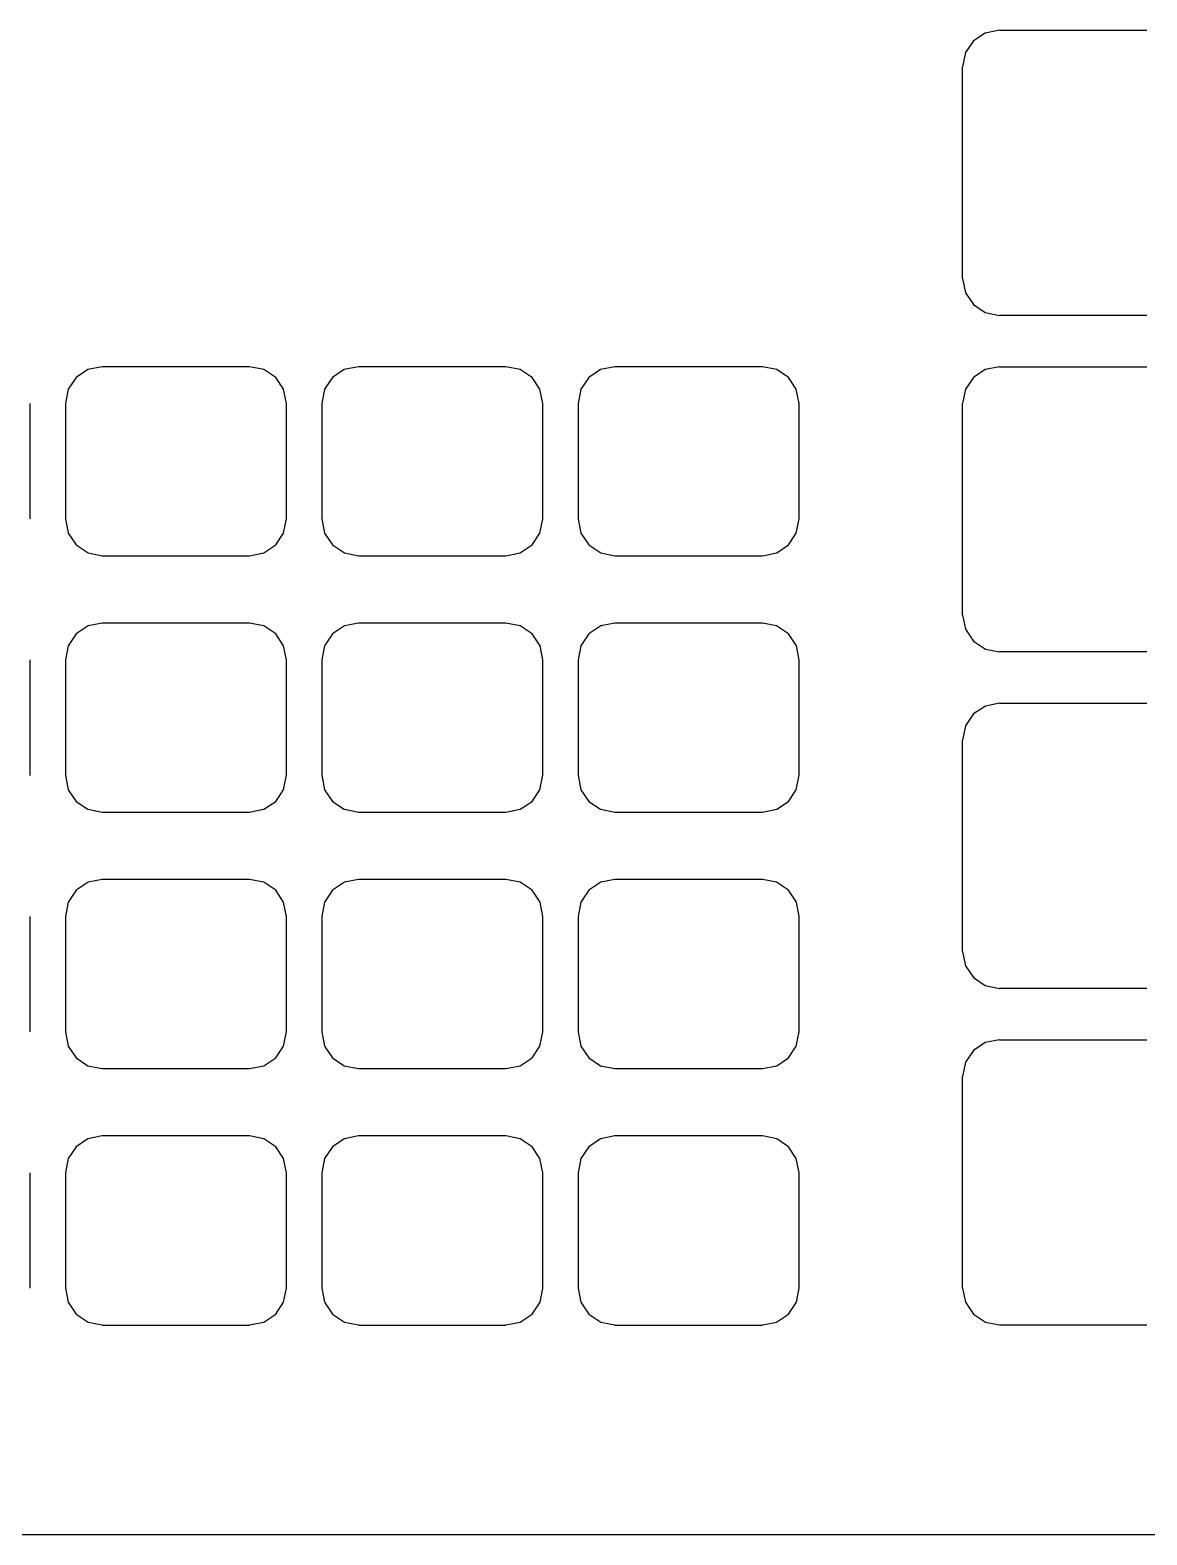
# Model space of a CAD drawing. Extents: x 0 to 148, y 0 to 81.
# Drawn here: x 83.58 to 118.43, y 0.13 to 47.08 of the extents above; entities that cross this region are included whole.
import ezdxf

# ---------------------------------------------------------------- set-up
doc = ezdxf.new("R2010")
doc.units = 0

msp = doc.modelspace()

# ---------------------------------------------------------------- linework, layer by layer
at = {"layer": 'Body', "color": 7}
for points in [[(113.832033, 47.081796), (113.384403, 46.991425), (113.018866, 46.744974), (112.772409, 46.379439), (112.682033, 45.931813)], [(113.832033, 47.081796), (113.384403, 46.991425), (113.018866, 46.744974), (112.772409, 46.379439), (112.682033, 45.931813)], [(113.832033, 47.081796), (113.384403, 46.991425), (113.018866, 46.744974), (112.772409, 46.379439), (112.682033, 45.931813)], [(113.832033, 47.081796), (113.384403, 46.991425), (113.018866, 46.744974), (112.772409, 46.379439), (112.682033, 45.931813)], [(113.831929, 47.082934), (118.431964, 47.082934)], [(113.831929, 47.082934), (118.431964, 47.082934)], [(113.831929, 47.082934), (113.831929, 47.082934)], [(113.831929, 47.082934), (118.431964, 47.082934)], [(113.831929, 47.082934), (118.431964, 47.082934)], [(113.831929, 47.082934), (113.831929, 47.082934)], [(118.431964, 47.082934), (118.431964, 47.082934)], [(118.431964, 47.082934), (118.431964, 47.082934)], [(112.682054, 39.33066), (112.682054, 45.931998)], [(112.682054, 39.33066), (112.682054, 45.931998)], [(112.682054, 45.931998), (112.682054, 45.931998)], [(112.682054, 39.33066), (112.682054, 45.931998)], [(112.682054, 45.931998), (112.682054, 45.931998)], [(112.682054, 39.33066), (112.682054, 45.931998)], [(112.682033, 39.331824), (112.772409, 38.884197), (113.018866, 38.518663), (113.384403, 38.272214), (113.832033, 38.181843)], [(112.682033, 39.331824), (112.772409, 38.884197), (113.018866, 38.518663), (113.384403, 38.272214), (113.832033, 38.181843)], [(112.682033, 39.331824), (112.772409, 38.884197), (113.018866, 38.518663), (113.384403, 38.272214), (113.832033, 38.181843)], [(112.682033, 39.331824), (112.772409, 38.884197), (113.018866, 38.518663), (113.384403, 38.272214), (113.832033, 38.181843)], [(112.682054, 39.33066), (112.682054, 39.33066)], [(112.682054, 39.33066), (112.682054, 39.33066)], [(118.431964, 38.182372), (113.831929, 38.182372)], [(118.431964, 38.182372), (113.831929, 38.182372)], [(113.831929, 38.182372), (113.831929, 38.182372)], [(118.431964, 38.182372), (113.831929, 38.182372)], [(113.831929, 38.182372), (113.831929, 38.182372)], [(118.431964, 38.182372), (113.831929, 38.182372)], [(118.431964, 38.182372), (118.431964, 38.182372)], [(118.431964, 38.182372), (118.431964, 38.182372)], [(85.832103, 36.581833), (85.384473, 36.491462), (85.018936, 36.245011), (84.772482, 35.879476), (84.682103, 35.431849)], [(85.832103, 36.581833), (85.384473, 36.491462), (85.018936, 36.245011), (84.772482, 35.879476), (84.682103, 35.431849)], [(85.832103, 36.581833), (85.384473, 36.491462), (85.018936, 36.245011), (84.772482, 35.879476), (84.682103, 35.431849)], [(85.832103, 36.581833), (85.384473, 36.491462), (85.018936, 36.245011), (84.772482, 35.879476), (84.682103, 35.431849)], [(90.431976, 36.581645), (85.832203, 36.581645)], [(90.431976, 36.581645), (85.832203, 36.581645)], [(85.832203, 36.581645), (85.832203, 36.581645)], [(90.431976, 36.581645), (85.832203, 36.581645)], [(85.832203, 36.581645), (85.832203, 36.581645)], [(90.431976, 36.581645), (85.832203, 36.581645)], [(90.431976, 36.581645), (90.431976, 36.581645)], [(90.431976, 36.581645), (90.431976, 36.581645)], [(91.582087, 35.431849), (91.49171, 35.879476), (91.245254, 36.245011), (90.879717, 36.491462), (90.43209, 36.581833)], [(91.582087, 35.431849), (91.49171, 35.879476), (91.245254, 36.245011), (90.879717, 36.491462), (90.43209, 36.581833)], [(91.582087, 35.431849), (91.49171, 35.879476), (91.245254, 36.245011), (90.879717, 36.491462), (90.43209, 36.581833)], [(91.582087, 35.431849), (91.49171, 35.879476), (91.245254, 36.245011), (90.879717, 36.491462), (90.43209, 36.581833)], [(93.832082, 36.581833), (93.384455, 36.491462), (93.018915, 36.245011), (92.772461, 35.879476), (92.682085, 35.431849)], [(93.832082, 36.581833), (93.384455, 36.491462), (93.018915, 36.245011), (92.772461, 35.879476), (92.682085, 35.431849)], [(93.832082, 36.581833), (93.384455, 36.491462), (93.018915, 36.245011), (92.772461, 35.879476), (92.682085, 35.431849)], [(93.832082, 36.581833), (93.384455, 36.491462), (93.018915, 36.245011), (92.772461, 35.879476), (92.682085, 35.431849)], [(98.432162, 36.581645), (93.832127, 36.581645)], [(98.432162, 36.581645), (93.832127, 36.581645)], [(93.832127, 36.581645), (93.832127, 36.581645)], [(98.432162, 36.581645), (93.832127, 36.581645)], [(93.832127, 36.581645), (93.832127, 36.581645)], [(98.432162, 36.581645), (93.832127, 36.581645)], [(99.582066, 35.431849), (99.491689, 35.879476), (99.245233, 36.245011), (98.879696, 36.491462), (98.432066, 36.581833)], [(99.582066, 35.431849), (99.491689, 35.879476), (99.245233, 36.245011), (98.879696, 36.491462), (98.432066, 36.581833)], [(99.582066, 35.431849), (99.491689, 35.879476), (99.245233, 36.245011), (98.879696, 36.491462), (98.432066, 36.581833)], [(99.582066, 35.431849), (99.491689, 35.879476), (99.245233, 36.245011), (98.879696, 36.491462), (98.432066, 36.581833)], [(98.432162, 36.581645), (98.432162, 36.581645)], [(98.432162, 36.581645), (98.432162, 36.581645)], [(101.832061, 36.581833), (101.384434, 36.491462), (101.018894, 36.245011), (100.772441, 35.879476), (100.682062, 35.431849)], [(101.832061, 36.581833), (101.384434, 36.491462), (101.018894, 36.245011), (100.772441, 35.879476), (100.682062, 35.431849)], [(101.832061, 36.581833), (101.384434, 36.491462), (101.018894, 36.245011), (100.772441, 35.879476), (100.682062, 35.431849)], [(101.832061, 36.581833), (101.384434, 36.491462), (101.018894, 36.245011), (100.772441, 35.879476), (100.682062, 35.431849)], [(106.432083, 36.581645), (101.832048, 36.581645)], [(106.432083, 36.581645), (101.832048, 36.581645)], [(101.832048, 36.581645), (101.832048, 36.581645)], [(106.432083, 36.581645), (101.832048, 36.581645)], [(101.832048, 36.581645), (101.832048, 36.581645)], [(106.432083, 36.581645), (101.832048, 36.581645)], [(107.582045, 35.431849), (107.491669, 35.879476), (107.245212, 36.245011), (106.879675, 36.491462), (106.432048, 36.581833)], [(107.582045, 35.431849), (107.491669, 35.879476), (107.245212, 36.245011), (106.879675, 36.491462), (106.432048, 36.581833)], [(107.582045, 35.431849), (107.491669, 35.879476), (107.245212, 36.245011), (106.879675, 36.491462), (106.432048, 36.581833)], [(107.582045, 35.431849), (107.491669, 35.879476), (107.245212, 36.245011), (106.879675, 36.491462), (106.432048, 36.581833)], [(106.432083, 36.581645), (106.432083, 36.581645)], [(106.432083, 36.581645), (106.432083, 36.581645)], [(113.832033, 36.581833), (113.384403, 36.491462), (113.018866, 36.245011), (112.772409, 35.879476), (112.682033, 35.431849)], [(113.832033, 36.581833), (113.384403, 36.491462), (113.018866, 36.245011), (112.772409, 35.879476), (112.682033, 35.431849)], [(113.832033, 36.581833), (113.384403, 36.491462), (113.018866, 36.245011), (112.772409, 35.879476), (112.682033, 35.431849)], [(113.832033, 36.581833), (113.384403, 36.491462), (113.018866, 36.245011), (112.772409, 35.879476), (112.682033, 35.431849)], [(113.831929, 36.581645), (118.431964, 36.581645)], [(113.831929, 36.581645), (118.431964, 36.581645)], [(113.831929, 36.581645), (113.831929, 36.581645)], [(113.831929, 36.581645), (118.431964, 36.581645)], [(113.831929, 36.581645), (118.431964, 36.581645)], [(113.831929, 36.581645), (113.831929, 36.581645)], [(118.431964, 36.581645), (118.431964, 36.581645)], [(118.431964, 36.581645), (118.431964, 36.581645)], [(83.582195, 31.832388), (83.582195, 35.430712)], [(83.582195, 31.832388), (83.582195, 35.430712)], [(83.582195, 35.430712), (83.582195, 35.430712)], [(83.582195, 31.832388), (83.582195, 35.430712)], [(83.582195, 35.430712), (83.582195, 35.430712)], [(83.582195, 31.832388), (83.582195, 35.430712)], [(84.682064, 35.430712), (84.682064, 31.832388)], [(84.682064, 35.430712), (84.682064, 31.832388)], [(84.682064, 35.430712), (84.682064, 31.832388)], [(84.682064, 35.430712), (84.682064, 31.832388)], [(84.682064, 35.430712), (84.682064, 35.430712)], [(84.682064, 35.430712), (84.682064, 35.430712)], [(91.582116, 31.832388), (91.582116, 35.430712)], [(91.582116, 31.832388), (91.582116, 35.430712)], [(91.582116, 35.430712), (91.582116, 35.430712)], [(91.582116, 31.832388), (91.582116, 35.430712)], [(91.582116, 35.430712), (91.582116, 35.430712)], [(91.582116, 31.832388), (91.582116, 35.430712)], [(92.681985, 35.430712), (92.681985, 31.832388)], [(92.681985, 35.430712), (92.681985, 31.832388)], [(92.681985, 35.430712), (92.681985, 31.832388)], [(92.681985, 35.430712), (92.681985, 31.832388)], [(92.681985, 35.430712), (92.681985, 35.430712)], [(92.681985, 35.430712), (92.681985, 35.430712)], [(99.582037, 31.832388), (99.582037, 35.430712)], [(99.582037, 31.832388), (99.582037, 35.430712)], [(99.582037, 35.430712), (99.582037, 35.430712)], [(99.582037, 31.832388), (99.582037, 35.430712)], [(99.582037, 35.430712), (99.582037, 35.430712)], [(99.582037, 31.832388), (99.582037, 35.430712)], [(100.682173, 35.430712), (100.682173, 31.832388)], [(100.682173, 35.430712), (100.682173, 31.832388)], [(100.682173, 35.430712), (100.682173, 31.832388)], [(100.682173, 35.430712), (100.682173, 31.832388)], [(100.682173, 35.430712), (100.682173, 35.430712)], [(100.682173, 35.430712), (100.682173, 35.430712)], [(107.581958, 31.832388), (107.581958, 35.430712)], [(107.581958, 31.832388), (107.581958, 35.430712)], [(107.581958, 35.430712), (107.581958, 35.430712)], [(107.581958, 31.832388), (107.581958, 35.430712)], [(107.581958, 35.430712), (107.581958, 35.430712)], [(107.581958, 31.832388), (107.581958, 35.430712)], [(112.682054, 28.832017), (112.682054, 35.430712)], [(112.682054, 28.832017), (112.682054, 35.430712)], [(112.682054, 35.430712), (112.682054, 35.430712)], [(112.682054, 28.832017), (112.682054, 35.430712)], [(112.682054, 35.430712), (112.682054, 35.430712)], [(112.682054, 28.832017), (112.682054, 35.430712)], [(83.582195, 31.832388), (83.582195, 31.832388)], [(83.582195, 31.832388), (83.582195, 31.832388)], [(84.682064, 31.832388), (84.682064, 31.832388)], [(84.682064, 31.832388), (84.682064, 31.832388)], [(84.682103, 31.831859), (84.769638, 31.391778), (85.018925, 31.01869), (85.392014, 30.7694), (85.832103, 30.681849)], [(84.682103, 31.831859), (84.769638, 31.391778), (85.018925, 31.01869), (85.392014, 30.7694), (85.832103, 30.681849)], [(84.682103, 31.831859), (84.769638, 31.391778), (85.018925, 31.01869), (85.392014, 30.7694), (85.832103, 30.681849)], [(84.682103, 31.831859), (84.769638, 31.391778), (85.018925, 31.01869), (85.392014, 30.7694), (85.832103, 30.681849)], [(90.43209, 30.681849), (90.879717, 30.772231), (91.245254, 31.018663), (91.49171, 31.384211), (91.582087, 31.831833)], [(90.43209, 30.681849), (90.879717, 30.772231), (91.245254, 31.018663), (91.49171, 31.384211), (91.582087, 31.831833)], [(90.43209, 30.681849), (90.879717, 30.772231), (91.245254, 31.018663), (91.49171, 31.384211), (91.582087, 31.831833)], [(90.43209, 30.681849), (90.879717, 30.772231), (91.245254, 31.018663), (91.49171, 31.384211), (91.582087, 31.831833)], [(91.582116, 31.832388), (91.582116, 31.832388)], [(91.582116, 31.832388), (91.582116, 31.832388)], [(92.681985, 31.832388), (92.681985, 31.832388)], [(92.681985, 31.832388), (92.681985, 31.832388)], [(92.682085, 31.831859), (92.76962, 31.391778), (93.018907, 31.01869), (93.391993, 30.7694), (93.832082, 30.681849)], [(92.682085, 31.831859), (92.76962, 31.391778), (93.018907, 31.01869), (93.391993, 30.7694), (93.832082, 30.681849)], [(92.682085, 31.831859), (92.76962, 31.391778), (93.018907, 31.01869), (93.391993, 30.7694), (93.832082, 30.681849)], [(92.682085, 31.831859), (92.76962, 31.391778), (93.018907, 31.01869), (93.391993, 30.7694), (93.832082, 30.681849)], [(98.432066, 30.681849), (98.879696, 30.772231), (99.245233, 31.018663), (99.491689, 31.384211), (99.582066, 31.831833)], [(98.432066, 30.681849), (98.879696, 30.772231), (99.245233, 31.018663), (99.491689, 31.384211), (99.582066, 31.831833)], [(98.432066, 30.681849), (98.879696, 30.772231), (99.245233, 31.018663), (99.491689, 31.384211), (99.582066, 31.831833)], [(98.432066, 30.681849), (98.879696, 30.772231), (99.245233, 31.018663), (99.491689, 31.384211), (99.582066, 31.831833)], [(99.582037, 31.832388), (99.582037, 31.832388)], [(99.582037, 31.832388), (99.582037, 31.832388)], [(100.682062, 31.831859), (100.769599, 31.391778), (101.018886, 31.01869), (101.391975, 30.7694), (101.832061, 30.681849)], [(100.682062, 31.831859), (100.769599, 31.391778), (101.018886, 31.01869), (101.391975, 30.7694), (101.832061, 30.681849)], [(100.682062, 31.831859), (100.769599, 31.391778), (101.018886, 31.01869), (101.391975, 30.7694), (101.832061, 30.681849)], [(100.682062, 31.831859), (100.769599, 31.391778), (101.018886, 31.01869), (101.391975, 30.7694), (101.832061, 30.681849)], [(100.682173, 31.832388), (100.682173, 31.832388)], [(100.682173, 31.832388), (100.682173, 31.832388)], [(106.432048, 30.681849), (106.879675, 30.772231), (107.245212, 31.018663), (107.491669, 31.384211), (107.582045, 31.831833)], [(106.432048, 30.681849), (106.879675, 30.772231), (107.245212, 31.018663), (107.491669, 31.384211), (107.582045, 31.831833)], [(106.432048, 30.681849), (106.879675, 30.772231), (107.245212, 31.018663), (107.491669, 31.384211), (107.582045, 31.831833)], [(106.432048, 30.681849), (106.879675, 30.772231), (107.245212, 31.018663), (107.491669, 31.384211), (107.582045, 31.831833)], [(107.581958, 31.832388), (107.581958, 31.832388)], [(107.581958, 31.832388), (107.581958, 31.832388)], [(85.832203, 30.681452), (90.431976, 30.681452)], [(85.832203, 30.681452), (90.431976, 30.681452)], [(85.832203, 30.681452), (85.832203, 30.681452)], [(85.832203, 30.681452), (90.431976, 30.681452)], [(85.832203, 30.681452), (90.431976, 30.681452)], [(85.832203, 30.681452), (85.832203, 30.681452)], [(90.431976, 30.681452), (90.431976, 30.681452)], [(90.431976, 30.681452), (90.431976, 30.681452)], [(93.832127, 30.681452), (98.432162, 30.681452)], [(93.832127, 30.681452), (98.432162, 30.681452)], [(93.832127, 30.681452), (93.832127, 30.681452)], [(93.832127, 30.681452), (98.432162, 30.681452)], [(93.832127, 30.681452), (98.432162, 30.681452)], [(93.832127, 30.681452), (93.832127, 30.681452)], [(98.432162, 30.681452), (98.432162, 30.681452)], [(98.432162, 30.681452), (98.432162, 30.681452)], [(101.832048, 30.681452), (106.432083, 30.681452)], [(101.832048, 30.681452), (106.432083, 30.681452)], [(101.832048, 30.681452), (101.832048, 30.681452)], [(101.832048, 30.681452), (106.432083, 30.681452)], [(101.832048, 30.681452), (106.432083, 30.681452)], [(101.832048, 30.681452), (101.832048, 30.681452)], [(106.432083, 30.681452), (106.432083, 30.681452)], [(106.432083, 30.681452), (106.432083, 30.681452)], [(112.682033, 28.831858), (112.769568, 28.391777), (113.018855, 28.018689), (113.391944, 27.769399), (113.832033, 27.681848)], [(112.682033, 28.831858), (112.769568, 28.391777), (113.018855, 28.018689), (113.391944, 27.769399), (113.832033, 27.681848)], [(112.682033, 28.831858), (112.769568, 28.391777), (113.018855, 28.018689), (113.391944, 27.769399), (113.832033, 27.681848)], [(112.682033, 28.831858), (112.769568, 28.391777), (113.018855, 28.018689), (113.391944, 27.769399), (113.832033, 27.681848)], [(112.682054, 28.832017), (112.682054, 28.832017)], [(112.682054, 28.832017), (112.682054, 28.832017)], [(85.832103, 28.581854), (85.392014, 28.49433), (85.018925, 28.24504), (84.769638, 27.871925), (84.682103, 27.431844)], [(85.832103, 28.581854), (85.392014, 28.49433), (85.018925, 28.24504), (84.769638, 27.871925), (84.682103, 27.431844)], [(85.832103, 28.581854), (85.392014, 28.49433), (85.018925, 28.24504), (84.769638, 27.871925), (84.682103, 27.431844)], [(85.832103, 28.581854), (85.392014, 28.49433), (85.018925, 28.24504), (84.769638, 27.871925), (84.682103, 27.431844)], [(90.431976, 28.580663), (85.832203, 28.580663)], [(90.431976, 28.580663), (85.832203, 28.580663)], [(85.832203, 28.580663), (85.832203, 28.580663)], [(90.431976, 28.580663), (85.832203, 28.580663)], [(85.832203, 28.580663), (85.832203, 28.580663)], [(90.431976, 28.580663), (85.832203, 28.580663)], [(90.431976, 28.580663), (90.431976, 28.580663)], [(90.431976, 28.580663), (90.431976, 28.580663)], [(91.582087, 27.431844), (91.494552, 27.871925), (91.245264, 28.24504), (90.872176, 28.49433), (90.43209, 28.581854)], [(91.582087, 27.431844), (91.494552, 27.871925), (91.245264, 28.24504), (90.872176, 28.49433), (90.43209, 28.581854)], [(91.582087, 27.431844), (91.494552, 27.871925), (91.245264, 28.24504), (90.872176, 28.49433), (90.43209, 28.581854)], [(91.582087, 27.431844), (91.494552, 27.871925), (91.245264, 28.24504), (90.872176, 28.49433), (90.43209, 28.581854)], [(93.832082, 28.581854), (93.391993, 28.49433), (93.018907, 28.24504), (92.76962, 27.871925), (92.682085, 27.431844)], [(93.832082, 28.581854), (93.391993, 28.49433), (93.018907, 28.24504), (92.76962, 27.871925), (92.682085, 27.431844)], [(93.832082, 28.581854), (93.391993, 28.49433), (93.018907, 28.24504), (92.76962, 27.871925), (92.682085, 27.431844)], [(93.832082, 28.581854), (93.391993, 28.49433), (93.018907, 28.24504), (92.76962, 27.871925), (92.682085, 27.431844)], [(98.432162, 28.580663), (93.832127, 28.580663)], [(98.432162, 28.580663), (93.832127, 28.580663)], [(93.832127, 28.580663), (93.832127, 28.580663)], [(98.432162, 28.580663), (93.832127, 28.580663)], [(93.832127, 28.580663), (93.832127, 28.580663)], [(98.432162, 28.580663), (93.832127, 28.580663)], [(99.582066, 27.431844), (99.494531, 27.871925), (99.245244, 28.24504), (98.872155, 28.49433), (98.432066, 28.581854)], [(99.582066, 27.431844), (99.494531, 27.871925), (99.245244, 28.24504), (98.872155, 28.49433), (98.432066, 28.581854)], [(99.582066, 27.431844), (99.494531, 27.871925), (99.245244, 28.24504), (98.872155, 28.49433), (98.432066, 28.581854)], [(99.582066, 27.431844), (99.494531, 27.871925), (99.245244, 28.24504), (98.872155, 28.49433), (98.432066, 28.581854)], [(98.432162, 28.580663), (98.432162, 28.580663)], [(98.432162, 28.580663), (98.432162, 28.580663)], [(101.832061, 28.581854), (101.391975, 28.49433), (101.018886, 28.24504), (100.769599, 27.871925), (100.682062, 27.431844)], [(101.832061, 28.581854), (101.391975, 28.49433), (101.018886, 28.24504), (100.769599, 27.871925), (100.682062, 27.431844)], [(101.832061, 28.581854), (101.391975, 28.49433), (101.018886, 28.24504), (100.769599, 27.871925), (100.682062, 27.431844)], [(101.832061, 28.581854), (101.391975, 28.49433), (101.018886, 28.24504), (100.769599, 27.871925), (100.682062, 27.431844)], [(106.432083, 28.580663), (101.832048, 28.580663)], [(106.432083, 28.580663), (101.832048, 28.580663)], [(101.832048, 28.580663), (101.832048, 28.580663)], [(106.432083, 28.580663), (101.832048, 28.580663)], [(101.832048, 28.580663), (101.832048, 28.580663)], [(106.432083, 28.580663), (101.832048, 28.580663)], [(107.582045, 27.431844), (107.49451, 27.871925), (107.245223, 28.24504), (106.872137, 28.49433), (106.432048, 28.581854)], [(107.582045, 27.431844), (107.49451, 27.871925), (107.245223, 28.24504), (106.872137, 28.49433), (106.432048, 28.581854)], [(107.582045, 27.431844), (107.49451, 27.871925), (107.245223, 28.24504), (106.872137, 28.49433), (106.432048, 28.581854)], [(107.582045, 27.431844), (107.49451, 27.871925), (107.245223, 28.24504), (106.872137, 28.49433), (106.432048, 28.581854)], [(106.432083, 28.580663), (106.432083, 28.580663)], [(106.432083, 28.580663), (106.432083, 28.580663)], [(83.582195, 23.831398), (83.582195, 27.432373)], [(83.582195, 23.831398), (83.582195, 27.432373)], [(83.582195, 27.432373), (83.582195, 27.432373)], [(83.582195, 23.831398), (83.582195, 27.432373)], [(83.582195, 27.432373), (83.582195, 27.432373)], [(83.582195, 23.831398), (83.582195, 27.432373)], [(84.682064, 27.432373), (84.682064, 23.831398)], [(84.682064, 27.432373), (84.682064, 23.831398)], [(84.682064, 27.432373), (84.682064, 23.831398)], [(84.682064, 27.432373), (84.682064, 23.831398)], [(84.682064, 27.432373), (84.682064, 27.432373)], [(84.682064, 27.432373), (84.682064, 27.432373)], [(91.582116, 23.831398), (91.582116, 27.432373)], [(91.582116, 23.831398), (91.582116, 27.432373)], [(91.582116, 27.432373), (91.582116, 27.432373)], [(91.582116, 23.831398), (91.582116, 27.432373)], [(91.582116, 27.432373), (91.582116, 27.432373)], [(91.582116, 23.831398), (91.582116, 27.432373)], [(92.681985, 27.432373), (92.681985, 23.831398)], [(92.681985, 27.432373), (92.681985, 23.831398)], [(92.681985, 27.432373), (92.681985, 23.831398)], [(92.681985, 27.432373), (92.681985, 23.831398)], [(92.681985, 27.432373), (92.681985, 27.432373)], [(92.681985, 27.432373), (92.681985, 27.432373)], [(99.582037, 23.831398), (99.582037, 27.432373)], [(99.582037, 23.831398), (99.582037, 27.432373)], [(99.582037, 27.432373), (99.582037, 27.432373)], [(99.582037, 23.831398), (99.582037, 27.432373)], [(99.582037, 27.432373), (99.582037, 27.432373)], [(99.582037, 23.831398), (99.582037, 27.432373)], [(100.682173, 27.432373), (100.682173, 23.831398)], [(100.682173, 27.432373), (100.682173, 23.831398)], [(100.682173, 27.432373), (100.682173, 23.831398)], [(100.682173, 27.432373), (100.682173, 23.831398)], [(100.682173, 27.432373), (100.682173, 27.432373)], [(100.682173, 27.432373), (100.682173, 27.432373)], [(107.581958, 23.831398), (107.581958, 27.432373)], [(107.581958, 23.831398), (107.581958, 27.432373)], [(107.581958, 27.432373), (107.581958, 27.432373)], [(107.581958, 23.831398), (107.581958, 27.432373)], [(107.581958, 27.432373), (107.581958, 27.432373)], [(107.581958, 23.831398), (107.581958, 27.432373)], [(118.431964, 27.681081), (113.831929, 27.681081)], [(118.431964, 27.681081), (113.831929, 27.681081)], [(113.831929, 27.681081), (113.831929, 27.681081)], [(118.431964, 27.681081), (113.831929, 27.681081)], [(113.831929, 27.681081), (113.831929, 27.681081)], [(118.431964, 27.681081), (113.831929, 27.681081)], [(118.431964, 27.681081), (118.431964, 27.681081)], [(118.431964, 27.681081), (118.431964, 27.681081)], [(113.832033, 26.081862), (113.391944, 25.994338), (113.018855, 25.745048), (112.769568, 25.371959), (112.682033, 24.931852)], [(113.832033, 26.081862), (113.391944, 25.994338), (113.018855, 25.745048), (112.769568, 25.371959), (112.682033, 24.931852)], [(113.832033, 26.081862), (113.391944, 25.994338), (113.018855, 25.745048), (112.769568, 25.371959), (112.682033, 24.931852)], [(113.832033, 26.081862), (113.391944, 25.994338), (113.018855, 25.745048), (112.769568, 25.371959), (112.682033, 24.931852)], [(113.831929, 26.083), (118.431964, 26.083)], [(113.831929, 26.083), (118.431964, 26.083)], [(113.831929, 26.083), (113.831929, 26.083)], [(113.831929, 26.083), (118.431964, 26.083)], [(113.831929, 26.083), (118.431964, 26.083)], [(113.831929, 26.083), (113.831929, 26.083)], [(118.431964, 26.083), (118.431964, 26.083)], [(118.431964, 26.083), (118.431964, 26.083)], [(112.682054, 18.330744), (112.682054, 24.932064)], [(112.682054, 18.330744), (112.682054, 24.932064)], [(112.682054, 24.932064), (112.682054, 24.932064)], [(112.682054, 18.330744), (112.682054, 24.932064)], [(112.682054, 24.932064), (112.682054, 24.932064)], [(112.682054, 18.330744), (112.682054, 24.932064)], [(83.582195, 23.831398), (83.582195, 23.831398)], [(83.582195, 23.831398), (83.582195, 23.831398)], [(84.682064, 23.831398), (84.682064, 23.831398)], [(84.682064, 23.831398), (84.682064, 23.831398)], [(84.682103, 23.831848), (84.772482, 23.384227), (85.018936, 23.018705), (85.384473, 22.772246), (85.832103, 22.681865)], [(84.682103, 23.831848), (84.772482, 23.384227), (85.018936, 23.018705), (85.384473, 22.772246), (85.832103, 22.681865)], [(84.682103, 23.831848), (84.772482, 23.384227), (85.018936, 23.018705), (85.384473, 22.772246), (85.832103, 22.681865)], [(84.682103, 23.831848), (84.772482, 23.384227), (85.018936, 23.018705), (85.384473, 22.772246), (85.832103, 22.681865)], [(90.43209, 22.681865), (90.879717, 22.772246), (91.245254, 23.018705), (91.49171, 23.384227), (91.582087, 23.831848)], [(90.43209, 22.681865), (90.879717, 22.772246), (91.245254, 23.018705), (91.49171, 23.384227), (91.582087, 23.831848)], [(90.43209, 22.681865), (90.879717, 22.772246), (91.245254, 23.018705), (91.49171, 23.384227), (91.582087, 23.831848)], [(90.43209, 22.681865), (90.879717, 22.772246), (91.245254, 23.018705), (91.49171, 23.384227), (91.582087, 23.831848)], [(91.582116, 23.831398), (91.582116, 23.831398)], [(91.582116, 23.831398), (91.582116, 23.831398)], [(92.681985, 23.831398), (92.681985, 23.831398)], [(92.681985, 23.831398), (92.681985, 23.831398)], [(92.682085, 23.831848), (92.772461, 23.384227), (93.018915, 23.018705), (93.384455, 22.772246), (93.832082, 22.681865)], [(92.682085, 23.831848), (92.772461, 23.384227), (93.018915, 23.018705), (93.384455, 22.772246), (93.832082, 22.681865)], [(92.682085, 23.831848), (92.772461, 23.384227), (93.018915, 23.018705), (93.384455, 22.772246), (93.832082, 22.681865)], [(92.682085, 23.831848), (92.772461, 23.384227), (93.018915, 23.018705), (93.384455, 22.772246), (93.832082, 22.681865)], [(98.432066, 22.681865), (98.879696, 22.772246), (99.245233, 23.018705), (99.491689, 23.384227), (99.582066, 23.831848)], [(98.432066, 22.681865), (98.879696, 22.772246), (99.245233, 23.018705), (99.491689, 23.384227), (99.582066, 23.831848)], [(98.432066, 22.681865), (98.879696, 22.772246), (99.245233, 23.018705), (99.491689, 23.384227), (99.582066, 23.831848)], [(98.432066, 22.681865), (98.879696, 22.772246), (99.245233, 23.018705), (99.491689, 23.384227), (99.582066, 23.831848)], [(99.582037, 23.831398), (99.582037, 23.831398)], [(99.582037, 23.831398), (99.582037, 23.831398)], [(100.682062, 23.831848), (100.772441, 23.384227), (101.018894, 23.018705), (101.384434, 22.772246), (101.832061, 22.681865)], [(100.682062, 23.831848), (100.772441, 23.384227), (101.018894, 23.018705), (101.384434, 22.772246), (101.832061, 22.681865)], [(100.682062, 23.831848), (100.772441, 23.384227), (101.018894, 23.018705), (101.384434, 22.772246), (101.832061, 22.681865)], [(100.682062, 23.831848), (100.772441, 23.384227), (101.018894, 23.018705), (101.384434, 22.772246), (101.832061, 22.681865)], [(100.682173, 23.831398), (100.682173, 23.831398)], [(100.682173, 23.831398), (100.682173, 23.831398)], [(106.432048, 22.681865), (106.879675, 22.772246), (107.245212, 23.018705), (107.491669, 23.384227), (107.582045, 23.831848)], [(106.432048, 22.681865), (106.879675, 22.772246), (107.245212, 23.018705), (107.491669, 23.384227), (107.582045, 23.831848)], [(106.432048, 22.681865), (106.879675, 22.772246), (107.245212, 23.018705), (107.491669, 23.384227), (107.582045, 23.831848)], [(106.432048, 22.681865), (106.879675, 22.772246), (107.245212, 23.018705), (107.491669, 23.384227), (107.582045, 23.831848)], [(107.581958, 23.831398), (107.581958, 23.831398)], [(107.581958, 23.831398), (107.581958, 23.831398)], [(85.832203, 22.683108), (90.431976, 22.683108)], [(85.832203, 22.683108), (90.431976, 22.683108)], [(85.832203, 22.683108), (85.832203, 22.683108)], [(85.832203, 22.683108), (90.431976, 22.683108)], [(85.832203, 22.683108), (90.431976, 22.683108)], [(85.832203, 22.683108), (85.832203, 22.683108)], [(90.431976, 22.683108), (90.431976, 22.683108)], [(90.431976, 22.683108), (90.431976, 22.683108)], [(93.832127, 22.683108), (98.432162, 22.683108)], [(93.832127, 22.683108), (98.432162, 22.683108)], [(93.832127, 22.683108), (93.832127, 22.683108)], [(93.832127, 22.683108), (98.432162, 22.683108)], [(93.832127, 22.683108), (98.432162, 22.683108)], [(93.832127, 22.683108), (93.832127, 22.683108)], [(98.432162, 22.683108), (98.432162, 22.683108)], [(98.432162, 22.683108), (98.432162, 22.683108)], [(101.832048, 22.683108), (106.432083, 22.683108)], [(101.832048, 22.683108), (106.432083, 22.683108)], [(101.832048, 22.683108), (101.832048, 22.683108)], [(101.832048, 22.683108), (106.432083, 22.683108)], [(101.832048, 22.683108), (106.432083, 22.683108)], [(101.832048, 22.683108), (101.832048, 22.683108)], [(106.432083, 22.683108), (106.432083, 22.683108)], [(106.432083, 22.683108), (106.432083, 22.683108)], [(85.832103, 20.581896), (85.392014, 20.494345), (85.018925, 20.245055), (84.769638, 19.871967), (84.682103, 19.431886)], [(85.832103, 20.581896), (85.392014, 20.494345), (85.018925, 20.245055), (84.769638, 19.871967), (84.682103, 19.431886)], [(85.832103, 20.581896), (85.392014, 20.494345), (85.018925, 20.245055), (84.769638, 19.871967), (84.682103, 19.431886)], [(85.832103, 20.581896), (85.392014, 20.494345), (85.018925, 20.245055), (84.769638, 19.871967), (84.682103, 19.431886)], [(90.431976, 20.582319), (85.832203, 20.582319)], [(90.431976, 20.582319), (85.832203, 20.582319)], [(85.832203, 20.582319), (85.832203, 20.582319)], [(90.431976, 20.582319), (85.832203, 20.582319)], [(85.832203, 20.582319), (85.832203, 20.582319)], [(90.431976, 20.582319), (85.832203, 20.582319)], [(90.431976, 20.582319), (90.431976, 20.582319)], [(90.431976, 20.582319), (90.431976, 20.582319)], [(91.582087, 19.431886), (91.494552, 19.871967), (91.245264, 20.245055), (90.872176, 20.494345), (90.43209, 20.581896)], [(91.582087, 19.431886), (91.494552, 19.871967), (91.245264, 20.245055), (90.872176, 20.494345), (90.43209, 20.581896)], [(91.582087, 19.431886), (91.494552, 19.871967), (91.245264, 20.245055), (90.872176, 20.494345), (90.43209, 20.581896)], [(91.582087, 19.431886), (91.494552, 19.871967), (91.245264, 20.245055), (90.872176, 20.494345), (90.43209, 20.581896)], [(93.832082, 20.581896), (93.391993, 20.494345), (93.018907, 20.245055), (92.76962, 19.871967), (92.682085, 19.431886)], [(93.832082, 20.581896), (93.391993, 20.494345), (93.018907, 20.245055), (92.76962, 19.871967), (92.682085, 19.431886)], [(93.832082, 20.581896), (93.391993, 20.494345), (93.018907, 20.245055), (92.76962, 19.871967), (92.682085, 19.431886)], [(93.832082, 20.581896), (93.391993, 20.494345), (93.018907, 20.245055), (92.76962, 19.871967), (92.682085, 19.431886)], [(98.432162, 20.582319), (93.832127, 20.582319)], [(98.432162, 20.582319), (93.832127, 20.582319)], [(93.832127, 20.582319), (93.832127, 20.582319)], [(98.432162, 20.582319), (93.832127, 20.582319)], [(93.832127, 20.582319), (93.832127, 20.582319)], [(98.432162, 20.582319), (93.832127, 20.582319)], [(99.582066, 19.431886), (99.494531, 19.871967), (99.245244, 20.245055), (98.872155, 20.494345), (98.432066, 20.581896)], [(99.582066, 19.431886), (99.494531, 19.871967), (99.245244, 20.245055), (98.872155, 20.494345), (98.432066, 20.581896)], [(99.582066, 19.431886), (99.494531, 19.871967), (99.245244, 20.245055), (98.872155, 20.494345), (98.432066, 20.581896)], [(99.582066, 19.431886), (99.494531, 19.871967), (99.245244, 20.245055), (98.872155, 20.494345), (98.432066, 20.581896)], [(98.432162, 20.582319), (98.432162, 20.582319)], [(98.432162, 20.582319), (98.432162, 20.582319)], [(101.832061, 20.581896), (101.391975, 20.494345), (101.018886, 20.245055), (100.769599, 19.871967), (100.682062, 19.431886)], [(101.832061, 20.581896), (101.391975, 20.494345), (101.018886, 20.245055), (100.769599, 19.871967), (100.682062, 19.431886)], [(101.832061, 20.581896), (101.391975, 20.494345), (101.018886, 20.245055), (100.769599, 19.871967), (100.682062, 19.431886)], [(101.832061, 20.581896), (101.391975, 20.494345), (101.018886, 20.245055), (100.769599, 19.871967), (100.682062, 19.431886)], [(106.432083, 20.582319), (101.832048, 20.582319)], [(106.432083, 20.582319), (101.832048, 20.582319)], [(101.832048, 20.582319), (101.832048, 20.582319)], [(106.432083, 20.582319), (101.832048, 20.582319)], [(101.832048, 20.582319), (101.832048, 20.582319)], [(106.432083, 20.582319), (101.832048, 20.582319)], [(107.582045, 19.431886), (107.49451, 19.871967), (107.245223, 20.245055), (106.872137, 20.494345), (106.432048, 20.581896)], [(107.582045, 19.431886), (107.49451, 19.871967), (107.245223, 20.245055), (106.872137, 20.494345), (106.432048, 20.581896)], [(107.582045, 19.431886), (107.49451, 19.871967), (107.245223, 20.245055), (106.872137, 20.494345), (106.432048, 20.581896)], [(107.582045, 19.431886), (107.49451, 19.871967), (107.245223, 20.245055), (106.872137, 20.494345), (106.432048, 20.581896)], [(106.432083, 20.582319), (106.432083, 20.582319)], [(106.432083, 20.582319), (106.432083, 20.582319)], [(83.582195, 15.833081), (83.582195, 19.431409)], [(83.582195, 15.833081), (83.582195, 19.431409)], [(83.582195, 19.431409), (83.582195, 19.431409)], [(83.582195, 15.833081), (83.582195, 19.431409)], [(83.582195, 19.431409), (83.582195, 19.431409)], [(83.582195, 15.833081), (83.582195, 19.431409)], [(84.682064, 19.431409), (84.682064, 15.833081)], [(84.682064, 19.431409), (84.682064, 15.833081)], [(84.682064, 19.431409), (84.682064, 15.833081)], [(84.682064, 19.431409), (84.682064, 15.833081)], [(84.682064, 19.431409), (84.682064, 19.431409)], [(84.682064, 19.431409), (84.682064, 19.431409)], [(91.582116, 15.833081), (91.582116, 19.431409)], [(91.582116, 15.833081), (91.582116, 19.431409)], [(91.582116, 19.431409), (91.582116, 19.431409)], [(91.582116, 15.833081), (91.582116, 19.431409)], [(91.582116, 19.431409), (91.582116, 19.431409)], [(91.582116, 15.833081), (91.582116, 19.431409)], [(92.681985, 19.431409), (92.681985, 15.833081)], [(92.681985, 19.431409), (92.681985, 15.833081)], [(92.681985, 19.431409), (92.681985, 15.833081)], [(92.681985, 19.431409), (92.681985, 15.833081)], [(92.681985, 19.431409), (92.681985, 19.431409)], [(92.681985, 19.431409), (92.681985, 19.431409)], [(99.582037, 15.833081), (99.582037, 19.431409)], [(99.582037, 15.833081), (99.582037, 19.431409)], [(99.582037, 19.431409), (99.582037, 19.431409)], [(99.582037, 15.833081), (99.582037, 19.431409)], [(99.582037, 19.431409), (99.582037, 19.431409)], [(99.582037, 15.833081), (99.582037, 19.431409)], [(100.682173, 19.431409), (100.682173, 15.833081)], [(100.682173, 19.431409), (100.682173, 15.833081)], [(100.682173, 19.431409), (100.682173, 15.833081)], [(100.682173, 19.431409), (100.682173, 15.833081)], [(100.682173, 19.431409), (100.682173, 19.431409)], [(100.682173, 19.431409), (100.682173, 19.431409)], [(107.581958, 15.833081), (107.581958, 19.431409)], [(107.581958, 15.833081), (107.581958, 19.431409)], [(107.581958, 19.431409), (107.581958, 19.431409)], [(107.581958, 15.833081), (107.581958, 19.431409)], [(107.581958, 19.431409), (107.581958, 19.431409)], [(107.581958, 15.833081), (107.581958, 19.431409)], [(112.682033, 18.331882), (112.772409, 17.884234), (113.018866, 17.518713), (113.384403, 17.272253), (113.832033, 17.181898)], [(112.682033, 18.331882), (112.772409, 17.884234), (113.018866, 17.518713), (113.384403, 17.272253), (113.832033, 17.181898)], [(112.682033, 18.331882), (112.772409, 17.884234), (113.018866, 17.518713), (113.384403, 17.272253), (113.832033, 17.181898)], [(112.682033, 18.331882), (112.772409, 17.884234), (113.018866, 17.518713), (113.384403, 17.272253), (113.832033, 17.181898)], [(112.682054, 18.330744), (112.682054, 18.330744)], [(112.682054, 18.330744), (112.682054, 18.330744)], [(118.431964, 17.182454), (113.831929, 17.182454)], [(118.431964, 17.182454), (113.831929, 17.182454)], [(113.831929, 17.182454), (113.831929, 17.182454)], [(118.431964, 17.182454), (113.831929, 17.182454)], [(113.831929, 17.182454), (113.831929, 17.182454)], [(118.431964, 17.182454), (113.831929, 17.182454)], [(118.431964, 17.182454), (118.431964, 17.182454)], [(118.431964, 17.182454), (118.431964, 17.182454)], [(83.582195, 15.833081), (83.582195, 15.833081)], [(83.582195, 15.833081), (83.582195, 15.833081)], [(84.682064, 15.833081), (84.682064, 15.833081)], [(84.682064, 15.833081), (84.682064, 15.833081)], [(84.682103, 15.83189), (84.772482, 15.384269), (85.018936, 15.018721), (85.384473, 14.772262), (85.832103, 14.681907)], [(84.682103, 15.83189), (84.772482, 15.384269), (85.018936, 15.018721), (85.384473, 14.772262), (85.832103, 14.681907)], [(84.682103, 15.83189), (84.772482, 15.384269), (85.018936, 15.018721), (85.384473, 14.772262), (85.832103, 14.681907)], [(84.682103, 15.83189), (84.772482, 15.384269), (85.018936, 15.018721), (85.384473, 14.772262), (85.832103, 14.681907)], [(90.43209, 14.681907), (90.879717, 14.772262), (91.245254, 15.018721), (91.49171, 15.384269), (91.582087, 15.83189)], [(90.43209, 14.681907), (90.879717, 14.772262), (91.245254, 15.018721), (91.49171, 15.384269), (91.582087, 15.83189)], [(90.43209, 14.681907), (90.879717, 14.772262), (91.245254, 15.018721), (91.49171, 15.384269), (91.582087, 15.83189)], [(90.43209, 14.681907), (90.879717, 14.772262), (91.245254, 15.018721), (91.49171, 15.384269), (91.582087, 15.83189)], [(91.582116, 15.833081), (91.582116, 15.833081)], [(91.582116, 15.833081), (91.582116, 15.833081)], [(92.681985, 15.833081), (92.681985, 15.833081)], [(92.681985, 15.833081), (92.681985, 15.833081)], [(92.682085, 15.83189), (92.772461, 15.384269), (93.018915, 15.018721), (93.384455, 14.772262), (93.832082, 14.681907)], [(92.682085, 15.83189), (92.772461, 15.384269), (93.018915, 15.018721), (93.384455, 14.772262), (93.832082, 14.681907)], [(92.682085, 15.83189), (92.772461, 15.384269), (93.018915, 15.018721), (93.384455, 14.772262), (93.832082, 14.681907)], [(92.682085, 15.83189), (92.772461, 15.384269), (93.018915, 15.018721), (93.384455, 14.772262), (93.832082, 14.681907)], [(98.432066, 14.681907), (98.879696, 14.772262), (99.245233, 15.018721), (99.491689, 15.384269), (99.582066, 15.83189)], [(98.432066, 14.681907), (98.879696, 14.772262), (99.245233, 15.018721), (99.491689, 15.384269), (99.582066, 15.83189)], [(98.432066, 14.681907), (98.879696, 14.772262), (99.245233, 15.018721), (99.491689, 15.384269), (99.582066, 15.83189)], [(98.432066, 14.681907), (98.879696, 14.772262), (99.245233, 15.018721), (99.491689, 15.384269), (99.582066, 15.83189)], [(99.582037, 15.833081), (99.582037, 15.833081)], [(99.582037, 15.833081), (99.582037, 15.833081)], [(100.682062, 15.83189), (100.772441, 15.384269), (101.018894, 15.018721), (101.384434, 14.772262), (101.832061, 14.681907)], [(100.682062, 15.83189), (100.772441, 15.384269), (101.018894, 15.018721), (101.384434, 14.772262), (101.832061, 14.681907)], [(100.682062, 15.83189), (100.772441, 15.384269), (101.018894, 15.018721), (101.384434, 14.772262), (101.832061, 14.681907)], [(100.682062, 15.83189), (100.772441, 15.384269), (101.018894, 15.018721), (101.384434, 14.772262), (101.832061, 14.681907)], [(100.682173, 15.833081), (100.682173, 15.833081)], [(100.682173, 15.833081), (100.682173, 15.833081)], [(106.432048, 14.681907), (106.879675, 14.772262), (107.245212, 15.018721), (107.491669, 15.384269), (107.582045, 15.83189)], [(106.432048, 14.681907), (106.879675, 14.772262), (107.245212, 15.018721), (107.491669, 15.384269), (107.582045, 15.83189)], [(106.432048, 14.681907), (106.879675, 14.772262), (107.245212, 15.018721), (107.491669, 15.384269), (107.582045, 15.83189)], [(106.432048, 14.681907), (106.879675, 14.772262), (107.245212, 15.018721), (107.491669, 15.384269), (107.582045, 15.83189)], [(107.581958, 15.833081), (107.581958, 15.833081)], [(107.581958, 15.833081), (107.581958, 15.833081)], [(113.832033, 15.581886), (113.384403, 15.491504), (113.018866, 15.245045), (112.772409, 14.879524), (112.682033, 14.431902)], [(113.832033, 15.581886), (113.384403, 15.491504), (113.018866, 15.245045), (112.772409, 14.879524), (112.682033, 14.431902)], [(113.832033, 15.581886), (113.384403, 15.491504), (113.018866, 15.245045), (112.772409, 14.879524), (112.682033, 14.431902)], [(113.832033, 15.581886), (113.384403, 15.491504), (113.018866, 15.245045), (112.772409, 14.879524), (112.682033, 14.431902)], [(113.831929, 15.581727), (118.431964, 15.581727)], [(113.831929, 15.581727), (118.431964, 15.581727)], [(113.831929, 15.581727), (113.831929, 15.581727)], [(113.831929, 15.581727), (118.431964, 15.581727)], [(113.831929, 15.581727), (118.431964, 15.581727)], [(113.831929, 15.581727), (113.831929, 15.581727)], [(118.431964, 15.581727), (118.431964, 15.581727)], [(118.431964, 15.581727), (118.431964, 15.581727)], [(85.832203, 14.682145), (90.431976, 14.682145)], [(85.832203, 14.682145), (90.431976, 14.682145)], [(85.832203, 14.682145), (85.832203, 14.682145)], [(85.832203, 14.682145), (90.431976, 14.682145)], [(85.832203, 14.682145), (90.431976, 14.682145)], [(85.832203, 14.682145), (85.832203, 14.682145)], [(90.431976, 14.682145), (90.431976, 14.682145)], [(90.431976, 14.682145), (90.431976, 14.682145)], [(93.832127, 14.682145), (98.432162, 14.682145)], [(93.832127, 14.682145), (98.432162, 14.682145)], [(93.832127, 14.682145), (93.832127, 14.682145)], [(93.832127, 14.682145), (98.432162, 14.682145)], [(93.832127, 14.682145), (98.432162, 14.682145)], [(93.832127, 14.682145), (93.832127, 14.682145)], [(98.432162, 14.682145), (98.432162, 14.682145)], [(98.432162, 14.682145), (98.432162, 14.682145)], [(101.832048, 14.682145), (106.432083, 14.682145)], [(101.832048, 14.682145), (106.432083, 14.682145)], [(101.832048, 14.682145), (101.832048, 14.682145)], [(101.832048, 14.682145), (106.432083, 14.682145)], [(101.832048, 14.682145), (106.432083, 14.682145)], [(101.832048, 14.682145), (101.832048, 14.682145)], [(106.432083, 14.682145), (106.432083, 14.682145)], [(106.432083, 14.682145), (106.432083, 14.682145)], [(112.682054, 7.832091), (112.682054, 14.430791)], [(112.682054, 7.832091), (112.682054, 14.430791)], [(112.682054, 14.430791), (112.682054, 14.430791)], [(112.682054, 7.832091), (112.682054, 14.430791)], [(112.682054, 14.430791), (112.682054, 14.430791)], [(112.682054, 7.832091), (112.682054, 14.430791)], [(85.832103, 12.581885), (85.384473, 12.491503), (85.018936, 12.245071), (84.772482, 11.879523), (84.682103, 11.431901)], [(85.832103, 12.581885), (85.384473, 12.491503), (85.018936, 12.245071), (84.772482, 11.879523), (84.682103, 11.431901)], [(85.832103, 12.581885), (85.384473, 12.491503), (85.018936, 12.245071), (84.772482, 11.879523), (84.682103, 11.431901)], [(85.832103, 12.581885), (85.384473, 12.491503), (85.018936, 12.245071), (84.772482, 11.879523), (84.682103, 11.431901)], [(90.431976, 12.581356), (85.832203, 12.581356)], [(90.431976, 12.581356), (85.832203, 12.581356)], [(85.832203, 12.581356), (85.832203, 12.581356)], [(90.431976, 12.581356), (85.832203, 12.581356)], [(85.832203, 12.581356), (85.832203, 12.581356)], [(90.431976, 12.581356), (85.832203, 12.581356)], [(90.431976, 12.581356), (90.431976, 12.581356)], [(90.431976, 12.581356), (90.431976, 12.581356)], [(91.582087, 11.431901), (91.49171, 11.879523), (91.245254, 12.245071), (90.879717, 12.491503), (90.43209, 12.581885)], [(91.582087, 11.431901), (91.49171, 11.879523), (91.245254, 12.245071), (90.879717, 12.491503), (90.43209, 12.581885)], [(91.582087, 11.431901), (91.49171, 11.879523), (91.245254, 12.245071), (90.879717, 12.491503), (90.43209, 12.581885)], [(91.582087, 11.431901), (91.49171, 11.879523), (91.245254, 12.245071), (90.879717, 12.491503), (90.43209, 12.581885)], [(93.832082, 12.581885), (93.384455, 12.491503), (93.018915, 12.245071), (92.772461, 11.879523), (92.682085, 11.431901)], [(93.832082, 12.581885), (93.384455, 12.491503), (93.018915, 12.245071), (92.772461, 11.879523), (92.682085, 11.431901)], [(93.832082, 12.581885), (93.384455, 12.491503), (93.018915, 12.245071), (92.772461, 11.879523), (92.682085, 11.431901)], [(93.832082, 12.581885), (93.384455, 12.491503), (93.018915, 12.245071), (92.772461, 11.879523), (92.682085, 11.431901)], [(98.432162, 12.581356), (93.832127, 12.581356)], [(98.432162, 12.581356), (93.832127, 12.581356)], [(93.832127, 12.581356), (93.832127, 12.581356)], [(98.432162, 12.581356), (93.832127, 12.581356)], [(93.832127, 12.581356), (93.832127, 12.581356)], [(98.432162, 12.581356), (93.832127, 12.581356)], [(99.582066, 11.431901), (99.491689, 11.879523), (99.245233, 12.245071), (98.879696, 12.491503), (98.432066, 12.581885)], [(99.582066, 11.431901), (99.491689, 11.879523), (99.245233, 12.245071), (98.879696, 12.491503), (98.432066, 12.581885)], [(99.582066, 11.431901), (99.491689, 11.879523), (99.245233, 12.245071), (98.879696, 12.491503), (98.432066, 12.581885)], [(99.582066, 11.431901), (99.491689, 11.879523), (99.245233, 12.245071), (98.879696, 12.491503), (98.432066, 12.581885)], [(98.432162, 12.581356), (98.432162, 12.581356)], [(98.432162, 12.581356), (98.432162, 12.581356)], [(101.832061, 12.581885), (101.384434, 12.491503), (101.018894, 12.245071), (100.772441, 11.879523), (100.682062, 11.431901)], [(101.832061, 12.581885), (101.384434, 12.491503), (101.018894, 12.245071), (100.772441, 11.879523), (100.682062, 11.431901)], [(101.832061, 12.581885), (101.384434, 12.491503), (101.018894, 12.245071), (100.772441, 11.879523), (100.682062, 11.431901)], [(101.832061, 12.581885), (101.384434, 12.491503), (101.018894, 12.245071), (100.772441, 11.879523), (100.682062, 11.431901)], [(106.432083, 12.581356), (101.832048, 12.581356)], [(106.432083, 12.581356), (101.832048, 12.581356)], [(101.832048, 12.581356), (101.832048, 12.581356)], [(106.432083, 12.581356), (101.832048, 12.581356)], [(101.832048, 12.581356), (101.832048, 12.581356)], [(106.432083, 12.581356), (101.832048, 12.581356)], [(107.582045, 11.431901), (107.491669, 11.879523), (107.245212, 12.245071), (106.879675, 12.491503), (106.432048, 12.581885)], [(107.582045, 11.431901), (107.491669, 11.879523), (107.245212, 12.245071), (106.879675, 12.491503), (106.432048, 12.581885)], [(107.582045, 11.431901), (107.491669, 11.879523), (107.245212, 12.245071), (106.879675, 12.491503), (106.432048, 12.581885)], [(107.582045, 11.431901), (107.491669, 11.879523), (107.245212, 12.245071), (106.879675, 12.491503), (106.432048, 12.581885)], [(106.432083, 12.581356), (106.432083, 12.581356)], [(106.432083, 12.581356), (106.432083, 12.581356)], [(83.582195, 7.832091), (83.582195, 11.433065)], [(83.582195, 7.832091), (83.582195, 11.433065)], [(83.582195, 11.433065), (83.582195, 11.433065)], [(83.582195, 7.832091), (83.582195, 11.433065)], [(83.582195, 11.433065), (83.582195, 11.433065)], [(83.582195, 7.832091), (83.582195, 11.433065)], [(84.682064, 11.433065), (84.682064, 7.832091)], [(84.682064, 11.433065), (84.682064, 7.832091)], [(84.682064, 11.433065), (84.682064, 7.832091)], [(84.682064, 11.433065), (84.682064, 7.832091)], [(84.682064, 11.433065), (84.682064, 11.433065)], [(84.682064, 11.433065), (84.682064, 11.433065)], [(91.582116, 7.832091), (91.582116, 11.433065)], [(91.582116, 7.832091), (91.582116, 11.433065)], [(91.582116, 11.433065), (91.582116, 11.433065)], [(91.582116, 7.832091), (91.582116, 11.433065)], [(91.582116, 11.433065), (91.582116, 11.433065)], [(91.582116, 7.832091), (91.582116, 11.433065)], [(92.681985, 11.433065), (92.681985, 7.832091)], [(92.681985, 11.433065), (92.681985, 7.832091)], [(92.681985, 11.433065), (92.681985, 7.832091)], [(92.681985, 11.433065), (92.681985, 7.832091)], [(92.681985, 11.433065), (92.681985, 11.433065)], [(92.681985, 11.433065), (92.681985, 11.433065)], [(99.582037, 7.832091), (99.582037, 11.433065)], [(99.582037, 7.832091), (99.582037, 11.433065)], [(99.582037, 11.433065), (99.582037, 11.433065)], [(99.582037, 7.832091), (99.582037, 11.433065)], [(99.582037, 11.433065), (99.582037, 11.433065)], [(99.582037, 7.832091), (99.582037, 11.433065)], [(100.682173, 11.433065), (100.682173, 7.832091)], [(100.682173, 11.433065), (100.682173, 7.832091)], [(100.682173, 11.433065), (100.682173, 7.832091)], [(100.682173, 11.433065), (100.682173, 7.832091)], [(100.682173, 11.433065), (100.682173, 11.433065)], [(100.682173, 11.433065), (100.682173, 11.433065)], [(107.581958, 7.832091), (107.581958, 11.433065)], [(107.581958, 7.832091), (107.581958, 11.433065)], [(107.581958, 11.433065), (107.581958, 11.433065)], [(107.581958, 7.832091), (107.581958, 11.433065)], [(107.581958, 11.433065), (107.581958, 11.433065)], [(107.581958, 7.832091), (107.581958, 11.433065)], [(83.582195, 7.832091), (83.582195, 7.832091)], [(83.582195, 7.832091), (83.582195, 7.832091)], [(84.682064, 7.832091), (84.682064, 7.832091)], [(84.682064, 7.832091), (84.682064, 7.832091)], [(84.682103, 7.831906), (84.769638, 7.391825), (85.018925, 7.018736), (85.392014, 6.769446), (85.832103, 6.681896)], [(84.682103, 7.831906), (84.769638, 7.391825), (85.018925, 7.018736), (85.392014, 6.769446), (85.832103, 6.681896)], [(84.682103, 7.831906), (84.769638, 7.391825), (85.018925, 7.018736), (85.392014, 6.769446), (85.832103, 6.681896)], [(84.682103, 7.831906), (84.769638, 7.391825), (85.018925, 7.018736), (85.392014, 6.769446), (85.832103, 6.681896)], [(90.43209, 6.681896), (90.872176, 6.769446), (91.245264, 7.018736), (91.494552, 7.391825), (91.582087, 7.831906)], [(90.43209, 6.681896), (90.872176, 6.769446), (91.245264, 7.018736), (91.494552, 7.391825), (91.582087, 7.831906)], [(90.43209, 6.681896), (90.872176, 6.769446), (91.245264, 7.018736), (91.494552, 7.391825), (91.582087, 7.831906)], [(90.43209, 6.681896), (90.872176, 6.769446), (91.245264, 7.018736), (91.494552, 7.391825), (91.582087, 7.831906)], [(91.582116, 7.832091), (91.582116, 7.832091)], [(91.582116, 7.832091), (91.582116, 7.832091)], [(92.681985, 7.832091), (92.681985, 7.832091)], [(92.681985, 7.832091), (92.681985, 7.832091)], [(92.682085, 7.831906), (92.76962, 7.391825), (93.018907, 7.018736), (93.391993, 6.769446), (93.832082, 6.681896)], [(92.682085, 7.831906), (92.76962, 7.391825), (93.018907, 7.018736), (93.391993, 6.769446), (93.832082, 6.681896)], [(92.682085, 7.831906), (92.76962, 7.391825), (93.018907, 7.018736), (93.391993, 6.769446), (93.832082, 6.681896)], [(92.682085, 7.831906), (92.76962, 7.391825), (93.018907, 7.018736), (93.391993, 6.769446), (93.832082, 6.681896)], [(98.432066, 6.681896), (98.872155, 6.769446), (99.245244, 7.018736), (99.494531, 7.391825), (99.582066, 7.831906)], [(98.432066, 6.681896), (98.872155, 6.769446), (99.245244, 7.018736), (99.494531, 7.391825), (99.582066, 7.831906)], [(98.432066, 6.681896), (98.872155, 6.769446), (99.245244, 7.018736), (99.494531, 7.391825), (99.582066, 7.831906)], [(98.432066, 6.681896), (98.872155, 6.769446), (99.245244, 7.018736), (99.494531, 7.391825), (99.582066, 7.831906)], [(99.582037, 7.832091), (99.582037, 7.832091)], [(99.582037, 7.832091), (99.582037, 7.832091)], [(100.682062, 7.831906), (100.769599, 7.391825), (101.018886, 7.018736), (101.391975, 6.769446), (101.832061, 6.681896)], [(100.682062, 7.831906), (100.769599, 7.391825), (101.018886, 7.018736), (101.391975, 6.769446), (101.832061, 6.681896)], [(100.682062, 7.831906), (100.769599, 7.391825), (101.018886, 7.018736), (101.391975, 6.769446), (101.832061, 6.681896)], [(100.682062, 7.831906), (100.769599, 7.391825), (101.018886, 7.018736), (101.391975, 6.769446), (101.832061, 6.681896)], [(100.682173, 7.832091), (100.682173, 7.832091)], [(100.682173, 7.832091), (100.682173, 7.832091)], [(106.432048, 6.681896), (106.872137, 6.769446), (107.245223, 7.018736), (107.49451, 7.391825), (107.582045, 7.831906)], [(106.432048, 6.681896), (106.872137, 6.769446), (107.245223, 7.018736), (107.49451, 7.391825), (107.582045, 7.831906)], [(106.432048, 6.681896), (106.872137, 6.769446), (107.245223, 7.018736), (107.49451, 7.391825), (107.582045, 7.831906)], [(106.432048, 6.681896), (106.872137, 6.769446), (107.245223, 7.018736), (107.49451, 7.391825), (107.582045, 7.831906)], [(107.581958, 7.832091), (107.581958, 7.832091)], [(107.581958, 7.832091), (107.581958, 7.832091)], [(112.682033, 7.831906), (112.769568, 7.391825), (113.018855, 7.018736), (113.391944, 6.769446), (113.832033, 6.681896)], [(112.682033, 7.831906), (112.769568, 7.391825), (113.018855, 7.018736), (113.391944, 6.769446), (113.832033, 6.681896)], [(112.682033, 7.831906), (112.769568, 7.391825), (113.018855, 7.018736), (113.391944, 6.769446), (113.832033, 6.681896)], [(112.682033, 7.831906), (112.769568, 7.391825), (113.018855, 7.018736), (113.391944, 6.769446), (113.832033, 6.681896)], [(112.682054, 7.832091), (112.682054, 7.832091)], [(112.682054, 7.832091), (112.682054, 7.832091)], [(85.832203, 6.681155), (90.431976, 6.681155)], [(85.832203, 6.681155), (90.431976, 6.681155)], [(85.832203, 6.681155), (85.832203, 6.681155)], [(85.832203, 6.681155), (90.431976, 6.681155)], [(85.832203, 6.681155), (90.431976, 6.681155)], [(85.832203, 6.681155), (85.832203, 6.681155)], [(90.431976, 6.681155), (90.431976, 6.681155)], [(90.431976, 6.681155), (90.431976, 6.681155)], [(93.832127, 6.681155), (98.432162, 6.681155)], [(93.832127, 6.681155), (98.432162, 6.681155)], [(93.832127, 6.681155), (93.832127, 6.681155)], [(93.832127, 6.681155), (98.432162, 6.681155)], [(93.832127, 6.681155), (98.432162, 6.681155)], [(93.832127, 6.681155), (93.832127, 6.681155)], [(98.432162, 6.681155), (98.432162, 6.681155)], [(98.432162, 6.681155), (98.432162, 6.681155)], [(101.832048, 6.681155), (106.432083, 6.681155)], [(101.832048, 6.681155), (106.432083, 6.681155)], [(101.832048, 6.681155), (101.832048, 6.681155)], [(101.832048, 6.681155), (106.432083, 6.681155)], [(101.832048, 6.681155), (106.432083, 6.681155)], [(101.832048, 6.681155), (101.832048, 6.681155)], [(106.432083, 6.681155), (106.432083, 6.681155)], [(106.432083, 6.681155), (106.432083, 6.681155)], [(118.431964, 6.681155), (113.831929, 6.681155)], [(118.431964, 6.681155), (113.831929, 6.681155)], [(113.831929, 6.681155), (113.831929, 6.681155)], [(118.431964, 6.681155), (113.831929, 6.681155)], [(113.831929, 6.681155), (113.831929, 6.681155)], [(118.431964, 6.681155), (113.831929, 6.681155)], [(118.431964, 6.681155), (118.431964, 6.681155)], [(118.431964, 6.681155), (118.431964, 6.681155)], [(145.132059, 0.132725), (3.132395, 0.132725)], [(145.132059, 0.132725), (3.132395, 0.132725)], [(145.132059, 0.132725), (3.132395, 0.132725)], [(145.132059, 0.132725), (3.132395, 0.132725)]]:
    msp.add_lwpolyline(points, dxfattribs=at)

doc.saveas('drawing.dxf')
